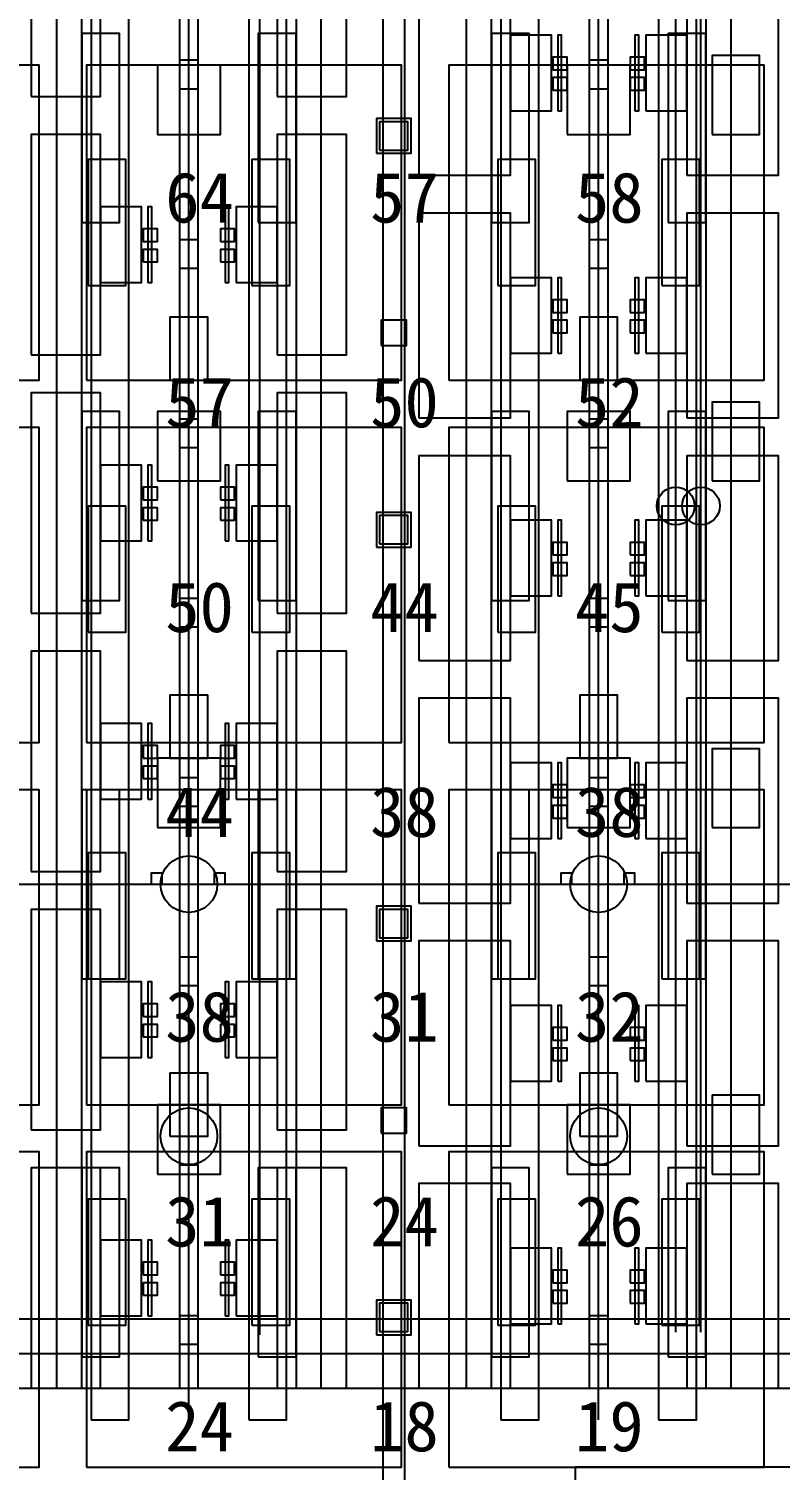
# Model space of a CAD drawing. Header units: metres. Extents: x -1640 to 1560, y -268 to 2338.
# Drawn here: x -449.33 to -425.49, y 1967.4 to 2013.15 of the extents above; entities that cross this region are included whole.
import ezdxf

# ---------------------------------------------------------------- set-up
doc = ezdxf.new("R2010")
doc.units = ezdxf.units.M
for name, color, linetype in [('1F_CHL', 4, 'Continuous'), ('1F_EHS_GAS_DETECTOR', 6, 'Continuous'), ('1F_PUMP', 2, 'Continuous'), ('1F_SCR', 3, 'Continuous'), ('1F_STRUCT_COLUMN', 8, 'Continuous'), ('2F_CSF_LATERAL_RACK_CONCEPT', 9, 'Continuous'), ('2F_EHS_GAS_DETECTOR', 6, 'Continuous'), ('2F_RFG', 5, 'Continuous'), ('2F_STRUCT_COLUMN', 8, 'Continuous'), ('2F_VMB', 6, 'Continuous'), ('3F_CLEANROOM_OVERHEAD_PIPE_DUCT_CONCEPT', 9, 'Continuous'), ('3F_CVD', 3, 'Continuous'), ('3F_DIFF', 4, 'Continuous'), ('3F_EHS_EGRESS_DIST_M', 2, 'Continuous'), ('3F_FOUP', 5, 'Continuous'), ('3F_OHT', 9, 'Continuous'), ('3F_OHTV', 1, 'Continuous'), ('3F_STRUCT_COLUMN', 8, 'Continuous'), ('3F_TBAR', 6, 'Continuous'), ('4F_FFU', 1, 'Continuous'), ('4F_STRUCT_PLENUM_TRUSS_CONCEPT', 9, 'Continuous'), ('5F_CHL', 4, 'Continuous'), ('5F_EHS_GAS_DETECTOR', 6, 'Continuous'), ('5F_PUMP', 2, 'Continuous'), ('5F_SCR', 3, 'Continuous'), ('5F_STRUCT_COLUMN', 8, 'Continuous'), ('6F_CSF_LATERAL_RACK_CONCEPT', 9, 'Continuous'), ('6F_EHS_GAS_DETECTOR', 6, 'Continuous'), ('6F_RFG', 5, 'Continuous'), ('6F_STRUCT_COLUMN', 8, 'Continuous'), ('6F_VMB', 6, 'Continuous'), ('7F_CLEANROOM_OVERHEAD_PIPE_DUCT_CONCEPT', 9, 'Continuous'), ('7F_CVD', 3, 'Continuous'), ('7F_DIFF', 4, 'Continuous'), ('7F_EHS_EGRESS_DIST_M', 2, 'Continuous'), ('7F_FOUP', 5, 'Continuous'), ('7F_OHT', 9, 'Continuous'), ('7F_OHTV', 1, 'Continuous'), ('7F_STRUCT_COLUMN', 8, 'Continuous'), ('7F_TBAR', 6, 'Continuous'), ('8F_FFU', 1, 'Continuous'), ('8F_STRUCT_PLENUM_TRUSS_CONCEPT', 9, 'Continuous'), ('EHS_GAS_SUPPLY', 3, 'Continuous'), ('EHS_PROCESS_EXHAUST', 1, 'Continuous'), ('EHS_TREATED_EXHAUST', 30, 'Continuous'), ('RF_RSC', 4, 'Continuous'), ('UTIL_ELEC.LV_CONCEPT', 2, 'Continuous'), ('UTIL_GAS.SPEC_CONCEPT', 3, 'Continuous'), ('UTIL_PCW.R_CONCEPT', 1, 'Continuous'), ('UTIL_PCW.R_RISER', 1, 'Continuous'), ('UTIL_PCW.S_CONCEPT', 6, 'Continuous'), ('UTIL_PCW.S_RISER', 6, 'Continuous'), ('UTIL_WW.AA_CONCEPT', 3, 'Continuous'), ('UTIL_WW.F_CONCEPT', 2, 'Continuous'), ('UTIL_WW.ORG_CONCEPT', 4, 'Continuous')]:
    doc.layers.add(name, color=color, linetype=linetype)

msp = doc.modelspace()

# ---------------------------------------------------------------- linework, layer by layer
at = {"layer": '1F_CHL'}
for points in [[(-427.65, 2009.8), (-426.15, 2009.8), (-426.15, 2012.3), (-427.65, 2012.3)], [(-427.65, 1998.8), (-426.15, 1998.8), (-426.15, 2001.3), (-427.65, 2001.3)], [(-427.65, 1987.8), (-426.15, 1987.8), (-426.15, 1990.3), (-427.65, 1990.3)], [(-427.65, 1976.8), (-426.15, 1976.8), (-426.15, 1979.3), (-427.65, 1979.3)]]:
    msp.add_lwpolyline(points, close=True, dxfattribs=at)
at = {"layer": '1F_EHS_GAS_DETECTOR'}
for centre in [(-444.25, 1978), (-431.25, 1978)]:
    msp.add_circle(centre, 0.9, dxfattribs=at)
at = {"layer": '1F_PUMP'}
for points in [[(-447.45, 2005), (-446.25, 2005), (-446.25, 2009), (-447.45, 2009)], [(-442.25, 2005), (-441.05, 2005), (-441.05, 2009), (-442.25, 2009)], [(-434.45, 2005), (-433.25, 2005), (-433.25, 2009), (-434.45, 2009)], [(-429.25, 2005), (-428.05, 2005), (-428.05, 2009), (-429.25, 2009)], [(-447.45, 1994), (-446.25, 1994), (-446.25, 1998), (-447.45, 1998)], [(-442.25, 1994), (-441.05, 1994), (-441.05, 1998), (-442.25, 1998)], [(-434.45, 1994), (-433.25, 1994), (-433.25, 1998), (-434.45, 1998)], [(-429.25, 1994), (-428.05, 1994), (-428.05, 1998), (-429.25, 1998)], [(-447.45, 1983), (-446.25, 1983), (-446.25, 1987), (-447.45, 1987)], [(-442.25, 1983), (-441.05, 1983), (-441.05, 1987), (-442.25, 1987)], [(-434.45, 1983), (-433.25, 1983), (-433.25, 1987), (-434.45, 1987)], [(-429.25, 1983), (-428.05, 1983), (-428.05, 1987), (-429.25, 1987)], [(-447.45, 1972), (-446.25, 1972), (-446.25, 1976), (-447.45, 1976)], [(-442.25, 1972), (-441.05, 1972), (-441.05, 1976), (-442.25, 1976)], [(-434.45, 1972), (-433.25, 1972), (-433.25, 1976), (-434.45, 1976)], [(-429.25, 1972), (-428.05, 1972), (-428.05, 1976), (-429.25, 1976)]]:
    msp.add_lwpolyline(points, close=True, dxfattribs=at)
at = {"layer": '1F_SCR'}
for points in [[(-445.25, 2009.8), (-443.25, 2009.8), (-443.25, 2012), (-445.25, 2012)], [(-432.25, 2009.8), (-430.25, 2009.8), (-430.25, 2012), (-432.25, 2012)], [(-445.25, 1998.8), (-443.25, 1998.8), (-443.25, 2001), (-445.25, 2001)], [(-432.25, 1998.8), (-430.25, 1998.8), (-430.25, 2001), (-432.25, 2001)], [(-445.25, 1987.8), (-443.25, 1987.8), (-443.25, 1990), (-445.25, 1990)], [(-432.25, 1987.8), (-430.25, 1987.8), (-430.25, 1990), (-432.25, 1990)], [(-445.25, 1976.8), (-443.25, 1976.8), (-443.25, 1979), (-445.25, 1979)], [(-432.25, 1976.8), (-430.25, 1976.8), (-430.25, 1979), (-432.25, 1979)]]:
    msp.add_lwpolyline(points, close=True, dxfattribs=at)
at = {"layer": '1F_STRUCT_COLUMN'}
for points in [[(-438.3, 2009.2), (-437.2, 2009.2), (-437.2, 2010.3), (-438.3, 2010.3)], [(-438.3, 1996.7), (-437.2, 1996.7), (-437.2, 1997.8), (-438.3, 1997.8)], [(-438.3, 1984.2), (-437.2, 1984.2), (-437.2, 1985.3), (-438.3, 1985.3)], [(-438.3, 1971.7), (-437.2, 1971.7), (-437.2, 1972.8), (-438.3, 1972.8)]]:
    msp.add_lwpolyline(points, close=True, dxfattribs=at)
at = {"layer": '2F_CSF_LATERAL_RACK_CONCEPT'}
for points in [[(-448.45, 1970), (-447.65, 1970), (-447.65, 2113), (-448.45, 2113)], [(-440.85, 1970), (-440.05, 1970), (-440.05, 2113), (-440.85, 2113)], [(-435.45, 1970), (-434.65, 1970), (-434.65, 2113), (-435.45, 2113)], [(-427.85, 1970), (-427.05, 1970), (-427.05, 2113), (-427.85, 2113)]]:
    msp.add_lwpolyline(points, close=True, dxfattribs=at)
at = {"layer": '2F_EHS_GAS_DETECTOR'}
for centre in [(-444.25, 1986), (-431.25, 1986)]:
    msp.add_circle(centre, 0.9, dxfattribs=at)
at = {"layer": '2F_RFG'}
for points in [[(-447.65, 2007), (-446.45, 2007), (-446.45, 2013), (-447.65, 2013)], [(-442.05, 2007), (-440.85, 2007), (-440.85, 2013), (-442.05, 2013)], [(-434.65, 2007), (-433.45, 2007), (-433.45, 2013), (-434.65, 2013)], [(-429.05, 2007), (-427.85, 2007), (-427.85, 2013), (-429.05, 2013)], [(-447.65, 1995), (-446.45, 1995), (-446.45, 2001), (-447.65, 2001)], [(-442.05, 1995), (-440.85, 1995), (-440.85, 2001), (-442.05, 2001)], [(-434.65, 1995), (-433.45, 1995), (-433.45, 2001), (-434.65, 2001)], [(-429.05, 1995), (-427.85, 1995), (-427.85, 2001), (-429.05, 2001)], [(-447.65, 1983), (-446.45, 1983), (-446.45, 1989), (-447.65, 1989)], [(-442.05, 1983), (-440.85, 1983), (-440.85, 1989), (-442.05, 1989)], [(-434.65, 1983), (-433.45, 1983), (-433.45, 1989), (-434.65, 1989)], [(-429.05, 1983), (-427.85, 1983), (-427.85, 1989), (-429.05, 1989)], [(-447.65, 1971), (-446.45, 1971), (-446.45, 1977), (-447.65, 1977)], [(-442.05, 1971), (-440.85, 1971), (-440.85, 1977), (-442.05, 1977)], [(-434.65, 1971), (-433.45, 1971), (-433.45, 1977), (-434.65, 1977)], [(-429.05, 1971), (-427.85, 1971), (-427.85, 1977), (-429.05, 1977)]]:
    msp.add_lwpolyline(points, close=True, dxfattribs=at)
at = {"layer": '2F_STRUCT_COLUMN'}
for points in [[(-438.2, 2009.3), (-437.3, 2009.3), (-437.3, 2010.2), (-438.2, 2010.2)], [(-438.2, 1996.8), (-437.3, 1996.8), (-437.3, 1997.7), (-438.2, 1997.7)], [(-438.2, 1984.3), (-437.3, 1984.3), (-437.3, 1985.2), (-438.2, 1985.2)], [(-438.2, 1971.8), (-437.3, 1971.8), (-437.3, 1972.7), (-438.2, 1972.7)]]:
    msp.add_lwpolyline(points, close=True, dxfattribs=at)
at = {"layer": '2F_VMB'}
for points in [[(-444.85, 2002), (-443.65, 2002), (-443.65, 2004), (-444.85, 2004)], [(-431.85, 2002), (-430.65, 2002), (-430.65, 2004), (-431.85, 2004)], [(-444.85, 1990), (-443.65, 1990), (-443.65, 1992), (-444.85, 1992)], [(-431.85, 1990), (-430.65, 1990), (-430.65, 1992), (-431.85, 1992)], [(-444.85, 1978), (-443.65, 1978), (-443.65, 1980), (-444.85, 1980)], [(-431.85, 1978), (-430.65, 1978), (-430.65, 1980), (-431.85, 1980)]]:
    msp.add_lwpolyline(points, close=True, dxfattribs=at)
at = {"layer": '3F_CLEANROOM_OVERHEAD_PIPE_DUCT_CONCEPT'}
for points in [[(-447.35, 1969), (-446.15, 1969), (-446.15, 2114), (-447.35, 2114)], [(-442.35, 1969), (-441.15, 1969), (-441.15, 2114), (-442.35, 2114)], [(-434.35, 1969), (-433.15, 1969), (-433.15, 2114), (-434.35, 2114)], [(-429.35, 1969), (-428.15, 1969), (-428.15, 2114), (-429.35, 2114)]]:
    msp.add_lwpolyline(points, close=True, dxfattribs=at)
at = {"layer": '3F_CVD'}
for points in [[(-436.95, 2008.5), (-434.05, 2008.5), (-434.05, 2015), (-436.95, 2015)], [(-428.45, 2008.5), (-425.55, 2008.5), (-425.55, 2015), (-428.45, 2015)], [(-434.05, 2010.55), (-432.75, 2010.55), (-432.75, 2012.95), (-434.05, 2012.95)], [(-429.75, 2010.55), (-428.45, 2010.55), (-428.45, 2012.95), (-429.75, 2012.95)], [(-436.95, 2000.8), (-434.05, 2000.8), (-434.05, 2007.3), (-436.95, 2007.3)], [(-428.45, 2000.8), (-425.55, 2000.8), (-425.55, 2007.3), (-428.45, 2007.3)], [(-434.05, 2002.85), (-432.75, 2002.85), (-432.75, 2005.25), (-434.05, 2005.25)], [(-429.75, 2002.85), (-428.45, 2002.85), (-428.45, 2005.25), (-429.75, 2005.25)], [(-436.95, 1993.1), (-434.05, 1993.1), (-434.05, 1999.6), (-436.95, 1999.6)], [(-428.45, 1993.1), (-425.55, 1993.1), (-425.55, 1999.6), (-428.45, 1999.6)], [(-434.05, 1995.15), (-432.75, 1995.15), (-432.75, 1997.55), (-434.05, 1997.55)], [(-429.75, 1995.15), (-428.45, 1995.15), (-428.45, 1997.55), (-429.75, 1997.55)], [(-436.95, 1985.4), (-434.05, 1985.4), (-434.05, 1991.9), (-436.95, 1991.9)], [(-428.45, 1985.4), (-425.55, 1985.4), (-425.55, 1991.9), (-428.45, 1991.9)], [(-434.05, 1987.45), (-432.75, 1987.45), (-432.75, 1989.85), (-434.05, 1989.85)], [(-429.75, 1987.45), (-428.45, 1987.45), (-428.45, 1989.85), (-429.75, 1989.85)], [(-436.95, 1977.7), (-434.05, 1977.7), (-434.05, 1984.2), (-436.95, 1984.2)], [(-428.45, 1977.7), (-425.55, 1977.7), (-425.55, 1984.2), (-428.45, 1984.2)], [(-434.05, 1979.75), (-432.75, 1979.75), (-432.75, 1982.15), (-434.05, 1982.15)], [(-429.75, 1979.75), (-428.45, 1979.75), (-428.45, 1982.15), (-429.75, 1982.15)], [(-436.95, 1970), (-434.05, 1970), (-434.05, 1976.5), (-436.95, 1976.5)], [(-428.45, 1970), (-425.55, 1970), (-425.55, 1976.5), (-428.45, 1976.5)], [(-434.05, 1972.05), (-432.75, 1972.05), (-432.75, 1974.45), (-434.05, 1974.45)], [(-429.75, 1972.05), (-428.45, 1972.05), (-428.45, 1974.45), (-429.75, 1974.45)]]:
    msp.add_lwpolyline(points, close=True, dxfattribs=at)
at = {"layer": '3F_DIFF'}
for points in [[(-449.25, 2011), (-447.05, 2011), (-447.05, 2018), (-449.25, 2018)], [(-441.45, 2011), (-439.25, 2011), (-439.25, 2018), (-441.45, 2018)], [(-449.25, 2002.8), (-447.05, 2002.8), (-447.05, 2009.8), (-449.25, 2009.8)], [(-441.45, 2002.8), (-439.25, 2002.8), (-439.25, 2009.8), (-441.45, 2009.8)], [(-447.05, 2005.1), (-445.75, 2005.1), (-445.75, 2007.5), (-447.05, 2007.5)], [(-442.75, 2005.1), (-441.45, 2005.1), (-441.45, 2007.5), (-442.75, 2007.5)], [(-449.25, 1994.6), (-447.05, 1994.6), (-447.05, 2001.6), (-449.25, 2001.6)], [(-441.45, 1994.6), (-439.25, 1994.6), (-439.25, 2001.6), (-441.45, 2001.6)], [(-447.05, 1996.9), (-445.75, 1996.9), (-445.75, 1999.3), (-447.05, 1999.3)], [(-442.75, 1996.9), (-441.45, 1996.9), (-441.45, 1999.3), (-442.75, 1999.3)], [(-449.25, 1986.4), (-447.05, 1986.4), (-447.05, 1993.4), (-449.25, 1993.4)], [(-441.45, 1986.4), (-439.25, 1986.4), (-439.25, 1993.4), (-441.45, 1993.4)], [(-447.05, 1988.7), (-445.75, 1988.7), (-445.75, 1991.1), (-447.05, 1991.1)], [(-442.75, 1988.7), (-441.45, 1988.7), (-441.45, 1991.1), (-442.75, 1991.1)], [(-449.25, 1978.2), (-447.05, 1978.2), (-447.05, 1985.2), (-449.25, 1985.2)], [(-441.45, 1978.2), (-439.25, 1978.2), (-439.25, 1985.2), (-441.45, 1985.2)], [(-447.05, 1980.5), (-445.75, 1980.5), (-445.75, 1982.9), (-447.05, 1982.9)], [(-442.75, 1980.5), (-441.45, 1980.5), (-441.45, 1982.9), (-442.75, 1982.9)], [(-449.25, 1970), (-447.05, 1970), (-447.05, 1977), (-449.25, 1977)], [(-441.45, 1970), (-439.25, 1970), (-439.25, 1977), (-441.45, 1977)], [(-447.05, 1972.3), (-445.75, 1972.3), (-445.75, 1974.7), (-447.05, 1974.7)], [(-442.75, 1972.3), (-441.45, 1972.3), (-441.45, 1974.7), (-442.75, 1974.7)]]:
    msp.add_lwpolyline(points, close=True, dxfattribs=at)
at = {"layer": '3F_FOUP'}
for points in [[(-432.7, 2011.85), (-432.25, 2011.85), (-432.25, 2012.25), (-432.7, 2012.25)], [(-430.25, 2011.85), (-429.8, 2011.85), (-429.8, 2012.25), (-430.25, 2012.25)], [(-432.7, 2011.2), (-432.25, 2011.2), (-432.25, 2011.6), (-432.7, 2011.6)], [(-430.25, 2011.2), (-429.8, 2011.2), (-429.8, 2011.6), (-430.25, 2011.6)], [(-445.7, 2006.4), (-445.25, 2006.4), (-445.25, 2006.8), (-445.7, 2006.8)], [(-443.25, 2006.4), (-442.8, 2006.4), (-442.8, 2006.8), (-443.25, 2006.8)], [(-445.7, 2005.75), (-445.25, 2005.75), (-445.25, 2006.15), (-445.7, 2006.15)], [(-443.25, 2005.75), (-442.8, 2005.75), (-442.8, 2006.15), (-443.25, 2006.15)], [(-432.7, 2004.15), (-432.25, 2004.15), (-432.25, 2004.55), (-432.7, 2004.55)], [(-430.25, 2004.15), (-429.8, 2004.15), (-429.8, 2004.55), (-430.25, 2004.55)], [(-432.7, 2003.5), (-432.25, 2003.5), (-432.25, 2003.9), (-432.7, 2003.9)], [(-430.25, 2003.5), (-429.8, 2003.5), (-429.8, 2003.9), (-430.25, 2003.9)], [(-445.7, 1998.2), (-445.25, 1998.2), (-445.25, 1998.6), (-445.7, 1998.6)], [(-443.25, 1998.2), (-442.8, 1998.2), (-442.8, 1998.6), (-443.25, 1998.6)], [(-445.7, 1997.55), (-445.25, 1997.55), (-445.25, 1997.95), (-445.7, 1997.95)], [(-443.25, 1997.55), (-442.8, 1997.55), (-442.8, 1997.95), (-443.25, 1997.95)], [(-432.7, 1996.45), (-432.25, 1996.45), (-432.25, 1996.85), (-432.7, 1996.85)], [(-430.25, 1996.45), (-429.8, 1996.45), (-429.8, 1996.85), (-430.25, 1996.85)], [(-432.7, 1995.8), (-432.25, 1995.8), (-432.25, 1996.2), (-432.7, 1996.2)], [(-430.25, 1995.8), (-429.8, 1995.8), (-429.8, 1996.2), (-430.25, 1996.2)], [(-445.7, 1990), (-445.25, 1990), (-445.25, 1990.4), (-445.7, 1990.4)], [(-443.25, 1990), (-442.8, 1990), (-442.8, 1990.4), (-443.25, 1990.4)], [(-445.7, 1989.35), (-445.25, 1989.35), (-445.25, 1989.75), (-445.7, 1989.75)], [(-443.25, 1989.35), (-442.8, 1989.35), (-442.8, 1989.75), (-443.25, 1989.75)], [(-432.7, 1988.75), (-432.25, 1988.75), (-432.25, 1989.15), (-432.7, 1989.15)], [(-430.25, 1988.75), (-429.8, 1988.75), (-429.8, 1989.15), (-430.25, 1989.15)], [(-432.7, 1988.1), (-432.25, 1988.1), (-432.25, 1988.5), (-432.7, 1988.5)], [(-430.25, 1988.1), (-429.8, 1988.1), (-429.8, 1988.5), (-430.25, 1988.5)], [(-445.7, 1981.8), (-445.25, 1981.8), (-445.25, 1982.2), (-445.7, 1982.2)], [(-443.25, 1981.8), (-442.8, 1981.8), (-442.8, 1982.2), (-443.25, 1982.2)], [(-445.7, 1981.15), (-445.25, 1981.15), (-445.25, 1981.55), (-445.7, 1981.55)], [(-443.25, 1981.15), (-442.8, 1981.15), (-442.8, 1981.55), (-443.25, 1981.55)], [(-432.7, 1981.05), (-432.25, 1981.05), (-432.25, 1981.45), (-432.7, 1981.45)], [(-430.25, 1981.05), (-429.8, 1981.05), (-429.8, 1981.45), (-430.25, 1981.45)], [(-432.7, 1980.4), (-432.25, 1980.4), (-432.25, 1980.8), (-432.7, 1980.8)], [(-430.25, 1980.4), (-429.8, 1980.4), (-429.8, 1980.8), (-430.25, 1980.8)], [(-445.7, 1973.6), (-445.25, 1973.6), (-445.25, 1974), (-445.7, 1974)], [(-443.25, 1973.6), (-442.8, 1973.6), (-442.8, 1974), (-443.25, 1974)], [(-432.7, 1973.35), (-432.25, 1973.35), (-432.25, 1973.75), (-432.7, 1973.75)], [(-430.25, 1973.35), (-429.8, 1973.35), (-429.8, 1973.75), (-430.25, 1973.75)], [(-445.7, 1972.95), (-445.25, 1972.95), (-445.25, 1973.35), (-445.7, 1973.35)], [(-443.25, 1972.95), (-442.8, 1972.95), (-442.8, 1973.35), (-443.25, 1973.35)], [(-432.7, 1972.7), (-432.25, 1972.7), (-432.25, 1973.1), (-432.7, 1973.1)], [(-430.25, 1972.7), (-429.8, 1972.7), (-429.8, 1973.1), (-430.25, 1973.1)]]:
    msp.add_lwpolyline(points, close=True, dxfattribs=at)
at = {"layer": '3F_OHT'}
for p, q in [((-444.25, 1969), (-444.25, 2037.5)), ((-431.25, 1969), (-431.25, 2037.5))]:
    msp.add_line(p, q, dxfattribs=at)
at = {"layer": '3F_OHTV'}
for points in [[(-444.55, 2011.25), (-443.95, 2011.25), (-443.95, 2012.15), (-444.55, 2012.15)], [(-431.55, 2011.25), (-430.95, 2011.25), (-430.95, 2012.15), (-431.55, 2012.15)], [(-444.55, 2005.55), (-443.95, 2005.55), (-443.95, 2006.45), (-444.55, 2006.45)], [(-431.55, 2005.55), (-430.95, 2005.55), (-430.95, 2006.45), (-431.55, 2006.45)], [(-444.55, 1999.86), (-443.95, 1999.86), (-443.95, 2000.76), (-444.55, 2000.76)], [(-431.55, 1999.86), (-430.95, 1999.86), (-430.95, 2000.76), (-431.55, 2000.76)], [(-444.55, 1994.17), (-443.95, 1994.17), (-443.95, 1995.07), (-444.55, 1995.07)], [(-431.55, 1994.17), (-430.95, 1994.17), (-430.95, 1995.07), (-431.55, 1995.07)], [(-444.55, 1988.48), (-443.95, 1988.48), (-443.95, 1989.38), (-444.55, 1989.38)], [(-431.55, 1988.48), (-430.95, 1988.48), (-430.95, 1989.38), (-431.55, 1989.38)], [(-444.55, 1982.78), (-443.95, 1982.78), (-443.95, 1983.68), (-444.55, 1983.68)], [(-431.55, 1982.78), (-430.95, 1982.78), (-430.95, 1983.68), (-431.55, 1983.68)], [(-444.55, 1977.09), (-443.95, 1977.09), (-443.95, 1977.99), (-444.55, 1977.99)], [(-431.55, 1977.09), (-430.95, 1977.09), (-430.95, 1977.99), (-431.55, 1977.99)], [(-444.55, 1971.4), (-443.95, 1971.4), (-443.95, 1972.3), (-444.55, 1972.3)], [(-431.55, 1971.4), (-430.95, 1971.4), (-430.95, 1972.3), (-431.55, 1972.3)]]:
    msp.add_lwpolyline(points, close=True, dxfattribs=at)
at = {"layer": '3F_STRUCT_COLUMN'}
for points in [[(-438.15, 2003.1), (-437.35, 2003.1), (-437.35, 2003.9), (-438.15, 2003.9)], [(-438.15, 1978.1), (-437.35, 1978.1), (-437.35, 1978.9), (-438.15, 1978.9)]]:
    msp.add_lwpolyline(points, close=True, dxfattribs=at)
at = {"layer": '3F_TBAR'}
for points in [[(-432.55, 2010.55), (-432.43, 2010.55), (-432.43, 2012.95), (-432.55, 2012.95)], [(-430.1, 2010.55), (-429.98, 2010.55), (-429.98, 2012.95), (-430.1, 2012.95)], [(-445.55, 2005.1), (-445.43, 2005.1), (-445.43, 2007.5), (-445.55, 2007.5)], [(-443.1, 2005.1), (-442.98, 2005.1), (-442.98, 2007.5), (-443.1, 2007.5)], [(-432.55, 2002.85), (-432.43, 2002.85), (-432.43, 2005.25), (-432.55, 2005.25)], [(-430.1, 2002.85), (-429.98, 2002.85), (-429.98, 2005.25), (-430.1, 2005.25)], [(-445.55, 1996.9), (-445.43, 1996.9), (-445.43, 1999.3), (-445.55, 1999.3)], [(-443.1, 1996.9), (-442.98, 1996.9), (-442.98, 1999.3), (-443.1, 1999.3)], [(-432.55, 1995.15), (-432.43, 1995.15), (-432.43, 1997.55), (-432.55, 1997.55)], [(-430.1, 1995.15), (-429.98, 1995.15), (-429.98, 1997.55), (-430.1, 1997.55)], [(-445.55, 1988.7), (-445.43, 1988.7), (-445.43, 1991.1), (-445.55, 1991.1)], [(-443.1, 1988.7), (-442.98, 1988.7), (-442.98, 1991.1), (-443.1, 1991.1)], [(-432.55, 1987.45), (-432.43, 1987.45), (-432.43, 1989.85), (-432.55, 1989.85)], [(-430.1, 1987.45), (-429.98, 1987.45), (-429.98, 1989.85), (-430.1, 1989.85)], [(-445.55, 1980.5), (-445.43, 1980.5), (-445.43, 1982.9), (-445.55, 1982.9)], [(-443.1, 1980.5), (-442.98, 1980.5), (-442.98, 1982.9), (-443.1, 1982.9)], [(-432.55, 1979.75), (-432.43, 1979.75), (-432.43, 1982.15), (-432.55, 1982.15)], [(-430.1, 1979.75), (-429.98, 1979.75), (-429.98, 1982.15), (-430.1, 1982.15)], [(-445.55, 1972.3), (-445.43, 1972.3), (-445.43, 1974.7), (-445.55, 1974.7)], [(-443.1, 1972.3), (-442.98, 1972.3), (-442.98, 1974.7), (-443.1, 1974.7)], [(-432.55, 1972.05), (-432.43, 1972.05), (-432.43, 1974.45), (-432.55, 1974.45)], [(-430.1, 1972.05), (-429.98, 1972.05), (-429.98, 1974.45), (-430.1, 1974.45)]]:
    msp.add_lwpolyline(points, close=True, dxfattribs=at)
at = {"layer": '4F_FFU'}
for points in [[(-459, 2002), (-449, 2002), (-449, 2012), (-459, 2012)], [(-447.5, 2002), (-437.5, 2002), (-437.5, 2012), (-447.5, 2012)], [(-436, 2002), (-426, 2002), (-426, 2012), (-436, 2012)], [(-459, 1990.5), (-449, 1990.5), (-449, 2000.5), (-459, 2000.5)], [(-447.5, 1990.5), (-437.5, 1990.5), (-437.5, 2000.5), (-447.5, 2000.5)], [(-436, 1990.5), (-426, 1990.5), (-426, 2000.5), (-436, 2000.5)], [(-459, 1979), (-449, 1979), (-449, 1989), (-459, 1989)], [(-447.5, 1979), (-437.5, 1979), (-437.5, 1989), (-447.5, 1989)], [(-436, 1979), (-426, 1979), (-426, 1989), (-436, 1989)], [(-459, 1967.5), (-449, 1967.5), (-449, 1977.5), (-459, 1977.5)], [(-447.5, 1967.5), (-437.5, 1967.5), (-437.5, 1977.5), (-447.5, 1977.5)], [(-436, 1967.5), (-426, 1967.5), (-426, 1977.5), (-436, 1977.5)]]:
    msp.add_lwpolyline(points, close=True, dxfattribs=at)
at = {"layer": '4F_STRUCT_PLENUM_TRUSS_CONCEPT'}
msp.add_lwpolyline([(-438.1, 1966), (-437.4, 1966), (-437.4, 2117), (-438.1, 2117)], close=True, dxfattribs=at)
at = {"layer": '5F_CHL'}
for points in [[(-427.65, 2009.8), (-426.15, 2009.8), (-426.15, 2012.3), (-427.65, 2012.3)], [(-427.65, 1998.8), (-426.15, 1998.8), (-426.15, 2001.3), (-427.65, 2001.3)], [(-427.65, 1987.8), (-426.15, 1987.8), (-426.15, 1990.3), (-427.65, 1990.3)], [(-427.65, 1976.8), (-426.15, 1976.8), (-426.15, 1979.3), (-427.65, 1979.3)]]:
    msp.add_lwpolyline(points, close=True, dxfattribs=at)
at = {"layer": '5F_EHS_GAS_DETECTOR'}
for centre in [(-444.25, 1978), (-431.25, 1978)]:
    msp.add_circle(centre, 0.9, dxfattribs=at)
at = {"layer": '5F_PUMP'}
for points in [[(-447.45, 2005), (-446.25, 2005), (-446.25, 2009), (-447.45, 2009)], [(-442.25, 2005), (-441.05, 2005), (-441.05, 2009), (-442.25, 2009)], [(-434.45, 2005), (-433.25, 2005), (-433.25, 2009), (-434.45, 2009)], [(-429.25, 2005), (-428.05, 2005), (-428.05, 2009), (-429.25, 2009)], [(-447.45, 1994), (-446.25, 1994), (-446.25, 1998), (-447.45, 1998)], [(-442.25, 1994), (-441.05, 1994), (-441.05, 1998), (-442.25, 1998)], [(-434.45, 1994), (-433.25, 1994), (-433.25, 1998), (-434.45, 1998)], [(-429.25, 1994), (-428.05, 1994), (-428.05, 1998), (-429.25, 1998)], [(-447.45, 1983), (-446.25, 1983), (-446.25, 1987), (-447.45, 1987)], [(-442.25, 1983), (-441.05, 1983), (-441.05, 1987), (-442.25, 1987)], [(-434.45, 1983), (-433.25, 1983), (-433.25, 1987), (-434.45, 1987)], [(-429.25, 1983), (-428.05, 1983), (-428.05, 1987), (-429.25, 1987)], [(-447.45, 1972), (-446.25, 1972), (-446.25, 1976), (-447.45, 1976)], [(-442.25, 1972), (-441.05, 1972), (-441.05, 1976), (-442.25, 1976)], [(-434.45, 1972), (-433.25, 1972), (-433.25, 1976), (-434.45, 1976)], [(-429.25, 1972), (-428.05, 1972), (-428.05, 1976), (-429.25, 1976)]]:
    msp.add_lwpolyline(points, close=True, dxfattribs=at)
at = {"layer": '5F_SCR'}
for points in [[(-445.25, 2009.8), (-443.25, 2009.8), (-443.25, 2012), (-445.25, 2012)], [(-432.25, 2009.8), (-430.25, 2009.8), (-430.25, 2012), (-432.25, 2012)], [(-445.25, 1998.8), (-443.25, 1998.8), (-443.25, 2001), (-445.25, 2001)], [(-432.25, 1998.8), (-430.25, 1998.8), (-430.25, 2001), (-432.25, 2001)], [(-445.25, 1987.8), (-443.25, 1987.8), (-443.25, 1990), (-445.25, 1990)], [(-432.25, 1987.8), (-430.25, 1987.8), (-430.25, 1990), (-432.25, 1990)], [(-445.25, 1976.8), (-443.25, 1976.8), (-443.25, 1979), (-445.25, 1979)], [(-432.25, 1976.8), (-430.25, 1976.8), (-430.25, 1979), (-432.25, 1979)]]:
    msp.add_lwpolyline(points, close=True, dxfattribs=at)
at = {"layer": '5F_STRUCT_COLUMN'}
for points in [[(-438.3, 2009.2), (-437.2, 2009.2), (-437.2, 2010.3), (-438.3, 2010.3)], [(-438.3, 1996.7), (-437.2, 1996.7), (-437.2, 1997.8), (-438.3, 1997.8)], [(-438.3, 1984.2), (-437.2, 1984.2), (-437.2, 1985.3), (-438.3, 1985.3)], [(-438.3, 1971.7), (-437.2, 1971.7), (-437.2, 1972.8), (-438.3, 1972.8)]]:
    msp.add_lwpolyline(points, close=True, dxfattribs=at)
at = {"layer": '6F_CSF_LATERAL_RACK_CONCEPT'}
for points in [[(-448.45, 1970), (-447.65, 1970), (-447.65, 2113), (-448.45, 2113)], [(-440.85, 1970), (-440.05, 1970), (-440.05, 2113), (-440.85, 2113)], [(-435.45, 1970), (-434.65, 1970), (-434.65, 2113), (-435.45, 2113)], [(-427.85, 1970), (-427.05, 1970), (-427.05, 2113), (-427.85, 2113)]]:
    msp.add_lwpolyline(points, close=True, dxfattribs=at)
at = {"layer": '6F_EHS_GAS_DETECTOR'}
for centre in [(-444.25, 1986), (-431.25, 1986)]:
    msp.add_circle(centre, 0.9, dxfattribs=at)
at = {"layer": '6F_RFG'}
for points in [[(-447.65, 2007), (-446.45, 2007), (-446.45, 2013), (-447.65, 2013)], [(-442.05, 2007), (-440.85, 2007), (-440.85, 2013), (-442.05, 2013)], [(-434.65, 2007), (-433.45, 2007), (-433.45, 2013), (-434.65, 2013)], [(-429.05, 2007), (-427.85, 2007), (-427.85, 2013), (-429.05, 2013)], [(-447.65, 1995), (-446.45, 1995), (-446.45, 2001), (-447.65, 2001)], [(-442.05, 1995), (-440.85, 1995), (-440.85, 2001), (-442.05, 2001)], [(-434.65, 1995), (-433.45, 1995), (-433.45, 2001), (-434.65, 2001)], [(-429.05, 1995), (-427.85, 1995), (-427.85, 2001), (-429.05, 2001)], [(-447.65, 1983), (-446.45, 1983), (-446.45, 1989), (-447.65, 1989)], [(-442.05, 1983), (-440.85, 1983), (-440.85, 1989), (-442.05, 1989)], [(-434.65, 1983), (-433.45, 1983), (-433.45, 1989), (-434.65, 1989)], [(-429.05, 1983), (-427.85, 1983), (-427.85, 1989), (-429.05, 1989)], [(-447.65, 1971), (-446.45, 1971), (-446.45, 1977), (-447.65, 1977)], [(-442.05, 1971), (-440.85, 1971), (-440.85, 1977), (-442.05, 1977)], [(-434.65, 1971), (-433.45, 1971), (-433.45, 1977), (-434.65, 1977)], [(-429.05, 1971), (-427.85, 1971), (-427.85, 1977), (-429.05, 1977)]]:
    msp.add_lwpolyline(points, close=True, dxfattribs=at)
at = {"layer": '6F_STRUCT_COLUMN'}
for points in [[(-438.2, 2009.3), (-437.3, 2009.3), (-437.3, 2010.2), (-438.2, 2010.2)], [(-438.2, 1996.8), (-437.3, 1996.8), (-437.3, 1997.7), (-438.2, 1997.7)], [(-438.2, 1984.3), (-437.3, 1984.3), (-437.3, 1985.2), (-438.2, 1985.2)], [(-438.2, 1971.8), (-437.3, 1971.8), (-437.3, 1972.7), (-438.2, 1972.7)]]:
    msp.add_lwpolyline(points, close=True, dxfattribs=at)
at = {"layer": '6F_VMB'}
for points in [[(-444.85, 2002), (-443.65, 2002), (-443.65, 2004), (-444.85, 2004)], [(-431.85, 2002), (-430.65, 2002), (-430.65, 2004), (-431.85, 2004)], [(-444.85, 1990), (-443.65, 1990), (-443.65, 1992), (-444.85, 1992)], [(-431.85, 1990), (-430.65, 1990), (-430.65, 1992), (-431.85, 1992)], [(-444.85, 1978), (-443.65, 1978), (-443.65, 1980), (-444.85, 1980)], [(-431.85, 1978), (-430.65, 1978), (-430.65, 1980), (-431.85, 1980)]]:
    msp.add_lwpolyline(points, close=True, dxfattribs=at)
at = {"layer": '7F_CLEANROOM_OVERHEAD_PIPE_DUCT_CONCEPT'}
for points in [[(-447.35, 1969), (-446.15, 1969), (-446.15, 2114), (-447.35, 2114)], [(-442.35, 1969), (-441.15, 1969), (-441.15, 2114), (-442.35, 2114)], [(-434.35, 1969), (-433.15, 1969), (-433.15, 2114), (-434.35, 2114)], [(-429.35, 1969), (-428.15, 1969), (-428.15, 2114), (-429.35, 2114)]]:
    msp.add_lwpolyline(points, close=True, dxfattribs=at)
at = {"layer": '7F_CVD'}
for points in [[(-436.95, 2008.5), (-434.05, 2008.5), (-434.05, 2015), (-436.95, 2015)], [(-428.45, 2008.5), (-425.55, 2008.5), (-425.55, 2015), (-428.45, 2015)], [(-434.05, 2010.55), (-432.75, 2010.55), (-432.75, 2012.95), (-434.05, 2012.95)], [(-429.75, 2010.55), (-428.45, 2010.55), (-428.45, 2012.95), (-429.75, 2012.95)], [(-436.95, 2000.8), (-434.05, 2000.8), (-434.05, 2007.3), (-436.95, 2007.3)], [(-428.45, 2000.8), (-425.55, 2000.8), (-425.55, 2007.3), (-428.45, 2007.3)], [(-434.05, 2002.85), (-432.75, 2002.85), (-432.75, 2005.25), (-434.05, 2005.25)], [(-429.75, 2002.85), (-428.45, 2002.85), (-428.45, 2005.25), (-429.75, 2005.25)], [(-436.95, 1993.1), (-434.05, 1993.1), (-434.05, 1999.6), (-436.95, 1999.6)], [(-428.45, 1993.1), (-425.55, 1993.1), (-425.55, 1999.6), (-428.45, 1999.6)], [(-434.05, 1995.15), (-432.75, 1995.15), (-432.75, 1997.55), (-434.05, 1997.55)], [(-429.75, 1995.15), (-428.45, 1995.15), (-428.45, 1997.55), (-429.75, 1997.55)], [(-436.95, 1985.4), (-434.05, 1985.4), (-434.05, 1991.9), (-436.95, 1991.9)], [(-428.45, 1985.4), (-425.55, 1985.4), (-425.55, 1991.9), (-428.45, 1991.9)], [(-434.05, 1987.45), (-432.75, 1987.45), (-432.75, 1989.85), (-434.05, 1989.85)], [(-429.75, 1987.45), (-428.45, 1987.45), (-428.45, 1989.85), (-429.75, 1989.85)], [(-436.95, 1977.7), (-434.05, 1977.7), (-434.05, 1984.2), (-436.95, 1984.2)], [(-428.45, 1977.7), (-425.55, 1977.7), (-425.55, 1984.2), (-428.45, 1984.2)], [(-434.05, 1979.75), (-432.75, 1979.75), (-432.75, 1982.15), (-434.05, 1982.15)], [(-429.75, 1979.75), (-428.45, 1979.75), (-428.45, 1982.15), (-429.75, 1982.15)], [(-436.95, 1970), (-434.05, 1970), (-434.05, 1976.5), (-436.95, 1976.5)], [(-428.45, 1970), (-425.55, 1970), (-425.55, 1976.5), (-428.45, 1976.5)], [(-434.05, 1972.05), (-432.75, 1972.05), (-432.75, 1974.45), (-434.05, 1974.45)], [(-429.75, 1972.05), (-428.45, 1972.05), (-428.45, 1974.45), (-429.75, 1974.45)]]:
    msp.add_lwpolyline(points, close=True, dxfattribs=at)
at = {"layer": '7F_DIFF'}
for points in [[(-449.25, 2011), (-447.05, 2011), (-447.05, 2018), (-449.25, 2018)], [(-441.45, 2011), (-439.25, 2011), (-439.25, 2018), (-441.45, 2018)], [(-449.25, 2002.8), (-447.05, 2002.8), (-447.05, 2009.8), (-449.25, 2009.8)], [(-441.45, 2002.8), (-439.25, 2002.8), (-439.25, 2009.8), (-441.45, 2009.8)], [(-447.05, 2005.1), (-445.75, 2005.1), (-445.75, 2007.5), (-447.05, 2007.5)], [(-442.75, 2005.1), (-441.45, 2005.1), (-441.45, 2007.5), (-442.75, 2007.5)], [(-449.25, 1994.6), (-447.05, 1994.6), (-447.05, 2001.6), (-449.25, 2001.6)], [(-441.45, 1994.6), (-439.25, 1994.6), (-439.25, 2001.6), (-441.45, 2001.6)], [(-447.05, 1996.9), (-445.75, 1996.9), (-445.75, 1999.3), (-447.05, 1999.3)], [(-442.75, 1996.9), (-441.45, 1996.9), (-441.45, 1999.3), (-442.75, 1999.3)], [(-449.25, 1986.4), (-447.05, 1986.4), (-447.05, 1993.4), (-449.25, 1993.4)], [(-441.45, 1986.4), (-439.25, 1986.4), (-439.25, 1993.4), (-441.45, 1993.4)], [(-447.05, 1988.7), (-445.75, 1988.7), (-445.75, 1991.1), (-447.05, 1991.1)], [(-442.75, 1988.7), (-441.45, 1988.7), (-441.45, 1991.1), (-442.75, 1991.1)], [(-449.25, 1978.2), (-447.05, 1978.2), (-447.05, 1985.2), (-449.25, 1985.2)], [(-441.45, 1978.2), (-439.25, 1978.2), (-439.25, 1985.2), (-441.45, 1985.2)], [(-447.05, 1980.5), (-445.75, 1980.5), (-445.75, 1982.9), (-447.05, 1982.9)], [(-442.75, 1980.5), (-441.45, 1980.5), (-441.45, 1982.9), (-442.75, 1982.9)], [(-449.25, 1970), (-447.05, 1970), (-447.05, 1977), (-449.25, 1977)], [(-441.45, 1970), (-439.25, 1970), (-439.25, 1977), (-441.45, 1977)], [(-447.05, 1972.3), (-445.75, 1972.3), (-445.75, 1974.7), (-447.05, 1974.7)], [(-442.75, 1972.3), (-441.45, 1972.3), (-441.45, 1974.7), (-442.75, 1974.7)]]:
    msp.add_lwpolyline(points, close=True, dxfattribs=at)
at = {"layer": '7F_FOUP'}
for points in [[(-432.7, 2011.85), (-432.25, 2011.85), (-432.25, 2012.25), (-432.7, 2012.25)], [(-430.25, 2011.85), (-429.8, 2011.85), (-429.8, 2012.25), (-430.25, 2012.25)], [(-432.7, 2011.2), (-432.25, 2011.2), (-432.25, 2011.6), (-432.7, 2011.6)], [(-430.25, 2011.2), (-429.8, 2011.2), (-429.8, 2011.6), (-430.25, 2011.6)], [(-445.7, 2006.4), (-445.25, 2006.4), (-445.25, 2006.8), (-445.7, 2006.8)], [(-443.25, 2006.4), (-442.8, 2006.4), (-442.8, 2006.8), (-443.25, 2006.8)], [(-445.7, 2005.75), (-445.25, 2005.75), (-445.25, 2006.15), (-445.7, 2006.15)], [(-443.25, 2005.75), (-442.8, 2005.75), (-442.8, 2006.15), (-443.25, 2006.15)], [(-432.7, 2004.15), (-432.25, 2004.15), (-432.25, 2004.55), (-432.7, 2004.55)], [(-430.25, 2004.15), (-429.8, 2004.15), (-429.8, 2004.55), (-430.25, 2004.55)], [(-432.7, 2003.5), (-432.25, 2003.5), (-432.25, 2003.9), (-432.7, 2003.9)], [(-430.25, 2003.5), (-429.8, 2003.5), (-429.8, 2003.9), (-430.25, 2003.9)], [(-445.7, 1998.2), (-445.25, 1998.2), (-445.25, 1998.6), (-445.7, 1998.6)], [(-443.25, 1998.2), (-442.8, 1998.2), (-442.8, 1998.6), (-443.25, 1998.6)], [(-445.7, 1997.55), (-445.25, 1997.55), (-445.25, 1997.95), (-445.7, 1997.95)], [(-443.25, 1997.55), (-442.8, 1997.55), (-442.8, 1997.95), (-443.25, 1997.95)], [(-432.7, 1996.45), (-432.25, 1996.45), (-432.25, 1996.85), (-432.7, 1996.85)], [(-430.25, 1996.45), (-429.8, 1996.45), (-429.8, 1996.85), (-430.25, 1996.85)], [(-432.7, 1995.8), (-432.25, 1995.8), (-432.25, 1996.2), (-432.7, 1996.2)], [(-430.25, 1995.8), (-429.8, 1995.8), (-429.8, 1996.2), (-430.25, 1996.2)], [(-445.7, 1990), (-445.25, 1990), (-445.25, 1990.4), (-445.7, 1990.4)], [(-443.25, 1990), (-442.8, 1990), (-442.8, 1990.4), (-443.25, 1990.4)], [(-445.7, 1989.35), (-445.25, 1989.35), (-445.25, 1989.75), (-445.7, 1989.75)], [(-443.25, 1989.35), (-442.8, 1989.35), (-442.8, 1989.75), (-443.25, 1989.75)], [(-432.7, 1988.75), (-432.25, 1988.75), (-432.25, 1989.15), (-432.7, 1989.15)], [(-430.25, 1988.75), (-429.8, 1988.75), (-429.8, 1989.15), (-430.25, 1989.15)], [(-432.7, 1988.1), (-432.25, 1988.1), (-432.25, 1988.5), (-432.7, 1988.5)], [(-430.25, 1988.1), (-429.8, 1988.1), (-429.8, 1988.5), (-430.25, 1988.5)], [(-445.7, 1981.8), (-445.25, 1981.8), (-445.25, 1982.2), (-445.7, 1982.2)], [(-443.25, 1981.8), (-442.8, 1981.8), (-442.8, 1982.2), (-443.25, 1982.2)], [(-445.7, 1981.15), (-445.25, 1981.15), (-445.25, 1981.55), (-445.7, 1981.55)], [(-443.25, 1981.15), (-442.8, 1981.15), (-442.8, 1981.55), (-443.25, 1981.55)], [(-432.7, 1981.05), (-432.25, 1981.05), (-432.25, 1981.45), (-432.7, 1981.45)], [(-430.25, 1981.05), (-429.8, 1981.05), (-429.8, 1981.45), (-430.25, 1981.45)], [(-432.7, 1980.4), (-432.25, 1980.4), (-432.25, 1980.8), (-432.7, 1980.8)], [(-430.25, 1980.4), (-429.8, 1980.4), (-429.8, 1980.8), (-430.25, 1980.8)], [(-445.7, 1973.6), (-445.25, 1973.6), (-445.25, 1974), (-445.7, 1974)], [(-443.25, 1973.6), (-442.8, 1973.6), (-442.8, 1974), (-443.25, 1974)], [(-432.7, 1973.35), (-432.25, 1973.35), (-432.25, 1973.75), (-432.7, 1973.75)], [(-430.25, 1973.35), (-429.8, 1973.35), (-429.8, 1973.75), (-430.25, 1973.75)], [(-445.7, 1972.95), (-445.25, 1972.95), (-445.25, 1973.35), (-445.7, 1973.35)], [(-443.25, 1972.95), (-442.8, 1972.95), (-442.8, 1973.35), (-443.25, 1973.35)], [(-432.7, 1972.7), (-432.25, 1972.7), (-432.25, 1973.1), (-432.7, 1973.1)], [(-430.25, 1972.7), (-429.8, 1972.7), (-429.8, 1973.1), (-430.25, 1973.1)]]:
    msp.add_lwpolyline(points, close=True, dxfattribs=at)
at = {"layer": '7F_OHT'}
for p, q in [((-444.25, 1969), (-444.25, 2037.5)), ((-431.25, 1969), (-431.25, 2037.5))]:
    msp.add_line(p, q, dxfattribs=at)
at = {"layer": '7F_OHTV'}
for points in [[(-444.55, 2011.25), (-443.95, 2011.25), (-443.95, 2012.15), (-444.55, 2012.15)], [(-431.55, 2011.25), (-430.95, 2011.25), (-430.95, 2012.15), (-431.55, 2012.15)], [(-444.55, 2005.55), (-443.95, 2005.55), (-443.95, 2006.45), (-444.55, 2006.45)], [(-431.55, 2005.55), (-430.95, 2005.55), (-430.95, 2006.45), (-431.55, 2006.45)], [(-444.55, 1999.86), (-443.95, 1999.86), (-443.95, 2000.76), (-444.55, 2000.76)], [(-431.55, 1999.86), (-430.95, 1999.86), (-430.95, 2000.76), (-431.55, 2000.76)], [(-444.55, 1994.17), (-443.95, 1994.17), (-443.95, 1995.07), (-444.55, 1995.07)], [(-431.55, 1994.17), (-430.95, 1994.17), (-430.95, 1995.07), (-431.55, 1995.07)], [(-444.55, 1988.48), (-443.95, 1988.48), (-443.95, 1989.38), (-444.55, 1989.38)], [(-431.55, 1988.48), (-430.95, 1988.48), (-430.95, 1989.38), (-431.55, 1989.38)], [(-444.55, 1982.78), (-443.95, 1982.78), (-443.95, 1983.68), (-444.55, 1983.68)], [(-431.55, 1982.78), (-430.95, 1982.78), (-430.95, 1983.68), (-431.55, 1983.68)], [(-444.55, 1977.09), (-443.95, 1977.09), (-443.95, 1977.99), (-444.55, 1977.99)], [(-431.55, 1977.09), (-430.95, 1977.09), (-430.95, 1977.99), (-431.55, 1977.99)], [(-444.55, 1971.4), (-443.95, 1971.4), (-443.95, 1972.3), (-444.55, 1972.3)], [(-431.55, 1971.4), (-430.95, 1971.4), (-430.95, 1972.3), (-431.55, 1972.3)]]:
    msp.add_lwpolyline(points, close=True, dxfattribs=at)
at = {"layer": '7F_STRUCT_COLUMN'}
for points in [[(-438.15, 2003.1), (-437.35, 2003.1), (-437.35, 2003.9), (-438.15, 2003.9)], [(-438.15, 1978.1), (-437.35, 1978.1), (-437.35, 1978.9), (-438.15, 1978.9)]]:
    msp.add_lwpolyline(points, close=True, dxfattribs=at)
at = {"layer": '7F_TBAR'}
for points in [[(-432.55, 2010.55), (-432.43, 2010.55), (-432.43, 2012.95), (-432.55, 2012.95)], [(-430.1, 2010.55), (-429.98, 2010.55), (-429.98, 2012.95), (-430.1, 2012.95)], [(-445.55, 2005.1), (-445.43, 2005.1), (-445.43, 2007.5), (-445.55, 2007.5)], [(-443.1, 2005.1), (-442.98, 2005.1), (-442.98, 2007.5), (-443.1, 2007.5)], [(-432.55, 2002.85), (-432.43, 2002.85), (-432.43, 2005.25), (-432.55, 2005.25)], [(-430.1, 2002.85), (-429.98, 2002.85), (-429.98, 2005.25), (-430.1, 2005.25)], [(-445.55, 1996.9), (-445.43, 1996.9), (-445.43, 1999.3), (-445.55, 1999.3)], [(-443.1, 1996.9), (-442.98, 1996.9), (-442.98, 1999.3), (-443.1, 1999.3)], [(-432.55, 1995.15), (-432.43, 1995.15), (-432.43, 1997.55), (-432.55, 1997.55)], [(-430.1, 1995.15), (-429.98, 1995.15), (-429.98, 1997.55), (-430.1, 1997.55)], [(-445.55, 1988.7), (-445.43, 1988.7), (-445.43, 1991.1), (-445.55, 1991.1)], [(-443.1, 1988.7), (-442.98, 1988.7), (-442.98, 1991.1), (-443.1, 1991.1)], [(-432.55, 1987.45), (-432.43, 1987.45), (-432.43, 1989.85), (-432.55, 1989.85)], [(-430.1, 1987.45), (-429.98, 1987.45), (-429.98, 1989.85), (-430.1, 1989.85)], [(-445.55, 1980.5), (-445.43, 1980.5), (-445.43, 1982.9), (-445.55, 1982.9)], [(-443.1, 1980.5), (-442.98, 1980.5), (-442.98, 1982.9), (-443.1, 1982.9)], [(-432.55, 1979.75), (-432.43, 1979.75), (-432.43, 1982.15), (-432.55, 1982.15)], [(-430.1, 1979.75), (-429.98, 1979.75), (-429.98, 1982.15), (-430.1, 1982.15)], [(-445.55, 1972.3), (-445.43, 1972.3), (-445.43, 1974.7), (-445.55, 1974.7)], [(-443.1, 1972.3), (-442.98, 1972.3), (-442.98, 1974.7), (-443.1, 1974.7)], [(-432.55, 1972.05), (-432.43, 1972.05), (-432.43, 1974.45), (-432.55, 1974.45)], [(-430.1, 1972.05), (-429.98, 1972.05), (-429.98, 1974.45), (-430.1, 1974.45)]]:
    msp.add_lwpolyline(points, close=True, dxfattribs=at)
at = {"layer": '8F_FFU'}
for points in [[(-459, 2002), (-449, 2002), (-449, 2012), (-459, 2012)], [(-447.5, 2002), (-437.5, 2002), (-437.5, 2012), (-447.5, 2012)], [(-436, 2002), (-426, 2002), (-426, 2012), (-436, 2012)], [(-459, 1990.5), (-449, 1990.5), (-449, 2000.5), (-459, 2000.5)], [(-447.5, 1990.5), (-437.5, 1990.5), (-437.5, 2000.5), (-447.5, 2000.5)], [(-436, 1990.5), (-426, 1990.5), (-426, 2000.5), (-436, 2000.5)], [(-459, 1979), (-449, 1979), (-449, 1989), (-459, 1989)], [(-447.5, 1979), (-437.5, 1979), (-437.5, 1989), (-447.5, 1989)], [(-436, 1979), (-426, 1979), (-426, 1989), (-436, 1989)], [(-459, 1967.5), (-449, 1967.5), (-449, 1977.5), (-459, 1977.5)], [(-447.5, 1967.5), (-437.5, 1967.5), (-437.5, 1977.5), (-447.5, 1977.5)], [(-436, 1967.5), (-426, 1967.5), (-426, 1977.5), (-436, 1977.5)]]:
    msp.add_lwpolyline(points, close=True, dxfattribs=at)
at = {"layer": '8F_STRUCT_PLENUM_TRUSS_CONCEPT'}
msp.add_lwpolyline([(-438.1, 1966), (-437.4, 1966), (-437.4, 2117), (-438.1, 2117)], close=True, dxfattribs=at)
at = {"layer": 'EHS_GAS_SUPPLY'}
for points in [[(-443.45, 1986), (-443.1, 1986), (-443.1, 1986.35), (-443.45, 1986.35)], [(-443.45, 1986), (-443.1, 1986), (-443.1, 1986.35), (-443.45, 1986.35)], [(-430.45, 1986), (-430.1, 1986), (-430.1, 1986.35), (-430.45, 1986.35)], [(-430.45, 1986), (-430.1, 1986), (-430.1, 1986.35), (-430.45, 1986.35)]]:
    msp.add_lwpolyline(points, close=True, dxfattribs=at)
at = {"layer": 'EHS_PROCESS_EXHAUST'}
for points in [[(-445.45, 1986), (-445.1, 1986), (-445.1, 1986.35), (-445.45, 1986.35)], [(-445.45, 1986), (-445.1, 1986), (-445.1, 1986.35), (-445.45, 1986.35)], [(-432.45, 1986), (-432.1, 1986), (-432.1, 1986.35), (-432.45, 1986.35)], [(-432.45, 1986), (-432.1, 1986), (-432.1, 1986.35), (-432.45, 1986.35)]]:
    msp.add_lwpolyline(points, close=True, dxfattribs=at)
at = {"layer": 'EHS_TREATED_EXHAUST'}
for points in [[(-444.55, 1970), (-443.95, 1970), (-443.95, 2125), (-444.55, 2125)], [(-444.55, 1970), (-443.95, 1970), (-443.95, 2125), (-444.55, 2125)], [(-431.55, 1970), (-430.95, 1970), (-430.95, 2125), (-431.55, 2125)], [(-431.55, 1970), (-430.95, 1970), (-430.95, 2125), (-431.55, 2125)]]:
    msp.add_lwpolyline(points, close=True, dxfattribs=at)
at = {"layer": 'RF_RSC'}
msp.add_lwpolyline([(-432, 1962.5), (-425, 1962.5), (-425, 1967.5), (-432, 1967.5)], close=True, dxfattribs=at)
at = {"layer": 'UTIL_ELEC.LV_CONCEPT'}
msp.add_line((-442, 1971.7), (-442, 2125.3), dxfattribs=at)
msp.add_line((-442, 1971.7), (-442, 2125.3), dxfattribs=at)
at = {"layer": 'UTIL_GAS.SPEC_CONCEPT'}
msp.add_line((-466.3, 1986), (-2.7, 1986), dxfattribs=at)
msp.add_line((-466.3, 1986), (-2.7, 1986), dxfattribs=at)
at = {"layer": 'UTIL_PCW.R_CONCEPT'}
msp.add_line((-428.005, 1971.78), (-428.005, 2111.23), dxfattribs=at)
msp.add_line((-428.005, 1971.78), (-428.005, 2111.23), dxfattribs=at)
at = {"layer": 'UTIL_PCW.R_RISER'}
msp.add_circle((-428.005, 1998.005), 0.6, dxfattribs=at)
msp.add_circle((-428.005, 1998.005), 0.6, dxfattribs=at)
at = {"layer": 'UTIL_PCW.S_CONCEPT'}
msp.add_line((-428.805, 1971.78), (-428.805, 2111.23), dxfattribs=at)
msp.add_line((-428.805, 1971.78), (-428.805, 2111.23), dxfattribs=at)
at = {"layer": 'UTIL_PCW.S_RISER'}
msp.add_circle((-428.805, 1998.005), 0.6, dxfattribs=at)
msp.add_circle((-428.805, 1998.005), 0.6, dxfattribs=at)
at = {"layer": 'UTIL_WW.AA_CONCEPT'}
msp.add_line((-468.3, 1971.1), (-2.7, 1971.1), dxfattribs=at)
at = {"layer": 'UTIL_WW.F_CONCEPT'}
msp.add_line((-468.3, 1970), (-2.7, 1970), dxfattribs=at)
at = {"layer": 'UTIL_WW.ORG_CONCEPT'}
msp.add_line((-468.3, 1972.2), (-2.7, 1972.2), dxfattribs=at)

# ---------------------------------------------------------------- texts
at = {"layer": '3F_EHS_EGRESS_DIST_M'}
for s, p in [('64', (-445, 2007)), ('57', (-438.5, 2007)), ('58', (-432, 2007)), ('57', (-445, 2000.5)), ('50', (-438.5, 2000.5)), ('52', (-432, 2000.5)), ('50', (-445, 1994)), ('44', (-438.5, 1994)), ('45', (-432, 1994)), ('44', (-445, 1987.5)), ('38', (-438.5, 1987.5)), ('38', (-432, 1987.5)), ('38', (-445, 1981)), ('31', (-438.5, 1981)), ('32', (-432, 1981)), ('31', (-445, 1974.5)), ('24', (-438.5, 1974.5)), ('26', (-432, 1974.5)), ('24', (-445, 1968)), ('18', (-438.5, 1968)), ('19', (-432, 1968))]:
    msp.add_text(s, height=1.6, dxfattribs=at).set_placement(p)
at = {"layer": '7F_EHS_EGRESS_DIST_M'}
for s, p in [('64', (-445, 2007)), ('57', (-438.5, 2007)), ('58', (-432, 2007)), ('57', (-445, 2000.5)), ('50', (-438.5, 2000.5)), ('52', (-432, 2000.5)), ('50', (-445, 1994)), ('44', (-438.5, 1994)), ('45', (-432, 1994)), ('44', (-445, 1987.5)), ('38', (-438.5, 1987.5)), ('38', (-432, 1987.5)), ('38', (-445, 1981)), ('31', (-438.5, 1981)), ('32', (-432, 1981)), ('31', (-445, 1974.5)), ('24', (-438.5, 1974.5)), ('26', (-432, 1974.5)), ('24', (-445, 1968)), ('18', (-438.5, 1968)), ('19', (-432, 1968))]:
    msp.add_text(s, height=1.6, dxfattribs=at).set_placement(p)

doc.saveas('drawing.dxf')
